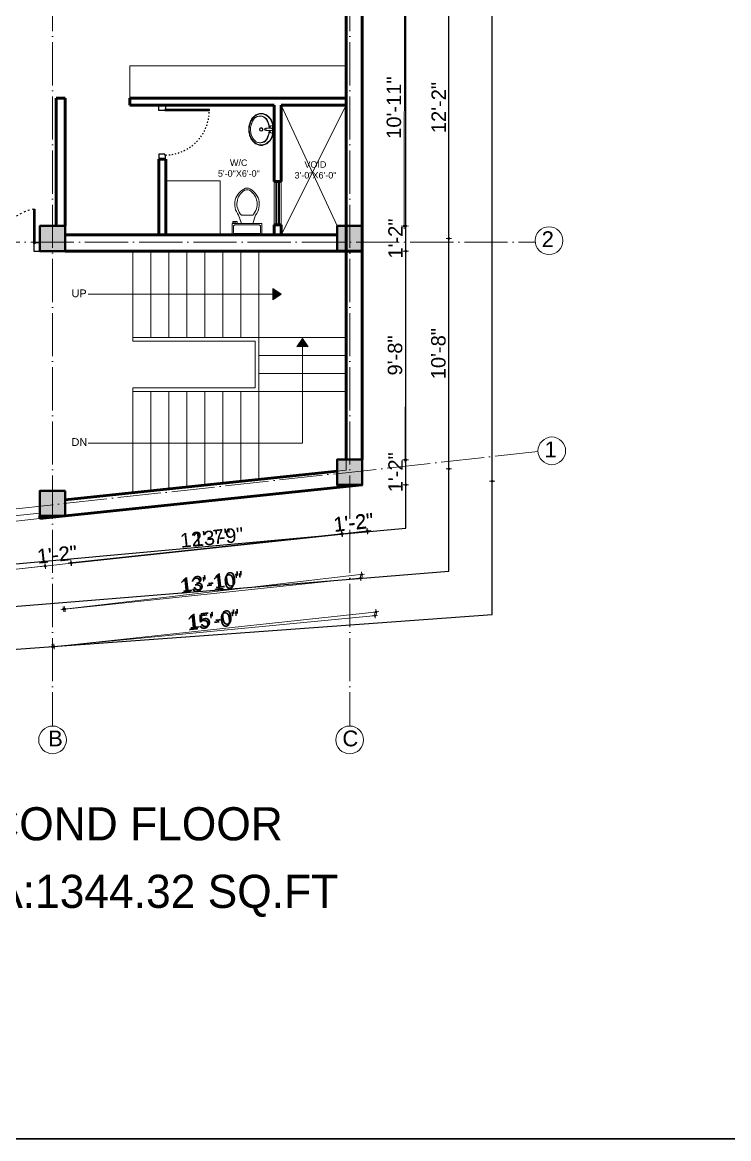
# Model space of a CAD drawing. Header units: inches. Extents: x -71 to 2682309, y -3332 to 801571.
# Drawn here: x 2651780 to 2652173, y 787083 to 787703 of the extents above; entities that cross this region are included whole.
import ezdxf

# ---------------------------------------------------------------- set-up
doc = ezdxf.new("R2010")
doc.units = ezdxf.units.IN
doc.header["$MEASUREMENT"] = 0
doc.header["$PDMODE"] = 99
for name, pattern in [('ACAD_ISO02W100', [15, 12, -3]), ('ACAD_ISO03W100', [30, 12, -18]), ('ACAD_ISO04W100', [30, 24, -3, 0, -3])]:
    doc.linetypes.add(name, pattern=pattern)
for name, color, linetype, lineweight in [('CENTER  LINE RA', 10, 'ACAD_ISO04W100', 18), ('CONC. OUTLINE RA', 150, 'Continuous', 40), ('DIM RA', 4, 'Continuous', 15), ('door', 170, 'Continuous', 25), ('DOOR-WIN RA', 3, 'Continuous', 20), ('dw', 104, 'Continuous', 18), ('ELE1 RA', 1, 'Continuous', 30), ('FIXTURES', 23, 'Continuous', 9), ('Furniture', 22, 'Continuous', 13), ('HAT', 253, 'Continuous', 13), ('Hatch', 254, 'Continuous', 9), ('HATCH RA', 8, 'Continuous', 9), ('STAIR PLAN AND ELEV RA', 124, 'Continuous', 20), ('TEXT RA', 254, 'Continuous', 20), ('WALL RA', 42, 'Continuous', 50)]:
    doc.layers.add(name, color=color, linetype=linetype, lineweight=lineweight)
doc.layers.add('HACTH', color=7, linetype='Continuous')
doc.layers.add('lettring', color=7, linetype='Continuous')
doc.styles.add('DIM 8', font='arial.ttf', dxfattribs={"height": 8})
doc.styles.add('RA 50 new', font='GOTHIC.TTF', dxfattribs={"height": 100})
doc.styles.get("Standard").update_dxf_attribs({"font": 'arial.ttf'})
doc.dimstyles.new('Copy of DIM 8', dxfattribs={"dimtxt": 8, "dimasz": 1, "dimexe": 6, "dimexo": 18, "dimgap": 1.6875, "dimtad": 1, "dimdec": 0, "dimzin": 3, "dimdsep": 46, "dimlunit": 4, "dimtxsty": 'DIM 8', "dimblk": 'dot 2', "dimcen": 0.09375, "dimse1": 1, "dimse2": 1, "dimclrd": 1, "dimclre": 1, "dimclrt": 256, "dimadec": 0, "dimazin": 0, "dimtfac": 0.75, "dimtdec": 0, "dimtix": 1, "dimtmove": 1, "dimatfit": 3, "dimldrblk": 'DOT', "dimfxl": 1, "dimtolj": 1, "dimtzin": 0, "dimlwd": 9, "dimlwe": 9, "dimarcsym": 0})

# ---------------------------------------------------------------- blocks, each defined once
blk = doc.blocks.new('COLUMN')
at = {"layer": 'HACTH', "lineweight": 30, "transparency": 33554541}
h = blk.add_hatch(color=256, dxfattribs=at)
h.dxf.hatch_style = 1
h.paths.add_polyline_path([(2659104.19, 784576.38), (2659090.19, 784576.38), (2659090.19, 784562.38), (2659104.19, 784562.38)])
at = {"layer": 'CONC. OUTLINE RA'}
blk.add_lwpolyline([(2659090.19, 784576.38), (2659104.19, 784576.38), (2659104.19, 784562.38), (2659090.19, 784562.38)], close=True, dxfattribs=at)
blk = doc.blocks.new('asdadas')
at = {"layer": 'door'}
for points in [[(-15507.35, 29030.58), (-15507.34, 29047.44), (-15507.84, 29047.44), (-15507.85, 29031.08)], [(-15471.35, 29030.58), (-15471.36, 29047.44), (-15470.86, 29047.44), (-15470.85, 29031.08)]]:
    blk.add_lwpolyline(points, dxfattribs=at)
for points in [[(-15510.35, 29027.08), (-15510.35, 29031.08), (-15507.85, 29031.08), (-15507.85, 29030.58), (-15507.35, 29030.58), (-15507.35, 29027.08)], [(-15468.35, 29027.08), (-15468.35, 29031.08), (-15470.85, 29031.08), (-15470.85, 29030.58), (-15471.35, 29030.58), (-15471.35, 29027.08)]]:
    blk.add_lwpolyline(points, close=True, dxfattribs=at)
at = {"layer": 'door', "linetype": 'ACAD_ISO03W100', "ltscale": 0.07}
for centre, start, end in [((-15511.1, 29025.99), 2.8678, 80.0616), ((-15467.6, 29025.99), 99.9384, 177.1322)]:
    blk.add_arc(centre, 21.78, start, end, dxfattribs=at)
blk = doc.blocks.new('d3')
at = {"layer": 'door'}
for p, q in [((2650907.25, 787542.3), (2650907.24, 787513.15)), ((2650907.82, 787542.3), (2650907.25, 787542.3)), ((2650907.81, 787512.58), (2650907.82, 787542.3)), ((2650904.38, 787508.58), (2650904.38, 787513.15)), ((2650904.38, 787513.15), (2650907.24, 787513.15)), ((2650907.24, 787513.15), (2650907.24, 787512.58)), ((2650907.24, 787512.58), (2650907.81, 787512.58)), ((2650907.81, 787512.58), (2650907.81, 787508.58)), ((2650937.52, 787512.58), (2650936.95, 787512.58)), ((2650936.95, 787512.58), (2650936.95, 787508.58)), ((2650940.38, 787513.15), (2650937.52, 787513.15)), ((2650937.52, 787513.15), (2650937.52, 787512.58)), ((2650940.38, 787508.58), (2650940.38, 787513.15)), ((2650907.81, 787508.58), (2650904.38, 787508.58)), ((2650936.95, 787508.58), (2650940.38, 787508.58))]:
    blk.add_line(p, q, dxfattribs=at)
at = {"layer": 'door', "linetype": 'ACAD_ISO03W100', "ltscale": 0.07}
blk.add_arc((2650907.81, 787512.57), 29.72, 1.11555, 89.97483, dxfattribs=at)
blk = doc.blocks.new('*U10')
at = {"color": 44}
for p, q in [((-0.41, -5.9, -10.38), (-0.41, -2.12, -10.38)), ((-0.31, -5.52, -10.38), (-0.41, -2.14, -10.38)), ((-0.41, -5.9, -10.38), (-0.41, -5.9, -10.38)), ((1.01, -5.52, -10.38), (1.11, -2.14, -10.38)), ((1.11, -5.9, -10.38), (1.11, -2.12, -10.38)), ((1.11, -5.9, -10.38), (1.11, -5.9, -10.38)), ((1.11, -5.9, -10.38), (1.11, -5.9, -10.38))]:
    blk.add_line(p, q, dxfattribs=at)
for radius in [1.21, 0.908]:
    blk.add_circle((0.35, -8.96, -10.38), radius, dxfattribs=at)
at = {"color": 161}
for centre, radius, start, end in [((-3.42, -9.63, -10.38), 5.33, 114.82292, 212.01848), ((-3.21, -9.87, -10.38), 5.33, 128.55055, 212.01848), ((4.16, -9.6, -10.38), 5.29, 322.8931, 65.40236), ((3.91, -9.87, -10.38), 5.33, 326.74782, 51.4515)]:
    blk.add_arc(centre, radius, start, end, dxfattribs=at)
at = {"color": 44}
for centre, start, end in [((-1.41, -2.12, -10.38), 87.44056, 256.48029), ((0.35, -2.12, -10.38), 358.28901, 181.71099), ((0.35, -5.9, -10.38), 180, 0), ((0.35, -5.14, -10.38), 210, 330), ((2.11, -2.12, -10.38), 283.51971, 92.55944)]:
    blk.add_arc(centre, 0.757, start, end, dxfattribs=at)
at = {"color": 130}
blk.add_ellipse((0.35, -8.96, -10.38), major_axis=(-10.42, 0), ratio=0.772596, dxfattribs=at)
at = {"color": 161}
for start_param, end_param in [(4.785065, 5.326358), (4.09842, 4.639713)]:
    blk.add_ellipse((0.35, -11.38, -10.38), major_axis=(-10.42, 0), ratio=0.772596, start_param=start_param, end_param=end_param, dxfattribs=at)
at = {"color": 44, "extrusion": (0, 0, -1)}
for start_param, end_param in [(4.782638, 4.899232), (4.525546, 4.64214)]:
    blk.add_ellipse((0.35, 5.06, -10.38), major_axis=(-10.42, 0), ratio=0.772596, start_param=start_param, end_param=end_param, dxfattribs=at)
at = {"color": 44}
blk.add_ellipse((0.35, -9.3, -10.38), major_axis=(-10.42, 0), ratio=0.772596, start_param=4.546083, end_param=4.878695, dxfattribs=at)
at = {"color": 5}
blk.add_open_spline([(-10.38, -8.96, -10.38), (-10.38, -9.22, -10.38), (-10.36, -9.49, -10.38), (-10.28, -10.16, -10.38), (-10.19, -10.56, -10.38), (-9.94, -11.36, -10.38), (-9.78, -11.74, -10.38), (-9.38, -12.5, -10.38), (-9.15, -12.86, -10.38), (-8.62, -13.56, -10.38), (-8.32, -13.89, -10.38), (-7.67, -14.52, -10.38), (-7.32, -14.82, -10.38), (-6.56, -15.37, -10.38), (-6.15, -15.62, -10.38), (-5.3, -16.08, -10.38), (-4.85, -16.28, -10.38), (-3.92, -16.63, -10.38), (-3.44, -16.79, -10.38), (-2.46, -17.03, -10.38), (-1.96, -17.13, -10.38), (-0.94, -17.26, -10.38), (-0.43, -17.3, -10.38), (0.61, -17.32, -10.38), (1.12, -17.3, -10.38), (2.15, -17.21, -10.38), (2.65, -17.13, -10.38), (3.65, -16.92, -10.38), (4.14, -16.79, -10.38), (5.09, -16.47, -10.38), (5.55, -16.28, -10.38), (6.43, -15.86, -10.38), (6.85, -15.62, -10.38), (7.64, -15.1, -10.38), (8.01, -14.82, -10.38), (8.7, -14.22, -10.38), (9.02, -13.9, -10.38), (9.59, -13.22, -10.38), (9.85, -12.87, -10.38), (10.29, -12.13, -10.38), (10.48, -11.75, -10.38), (10.78, -10.97, -10.38), (10.89, -10.57, -10.38), (11.04, -9.76, -10.38), (11.08, -9.35, -10.38), (11.08, -8.53, -10.38), (11.04, -8.12, -10.38), (10.88, -7.32, -10.38), (10.77, -6.92, -10.38), (10.46, -6.14, -10.38), (10.27, -5.76, -10.38), (9.83, -5.02, -10.38), (9.57, -4.67, -10.38), (9, -3.99, -10.38), (8.68, -3.67, -10.38), (7.98, -3.07, -10.38), (7.61, -2.79, -10.38), (6.81, -2.27, -10.38), (6.39, -2.04, -10.38), (5.51, -1.62, -10.38), (5.05, -1.43, -10.38), (4.1, -1.12, -10.38), (3.61, -0.99, -10.38), (2.61, -0.78, -10.38), (2.1, -0.7, -10.38), (1.08, -0.61, -10.38), (0.56, -0.59, -10.38), (-0.47, -0.62, -10.38), (-0.98, -0.66, -10.38), (-2, -0.79, -10.38), (-2.5, -0.89, -10.38), (-3.48, -1.14, -10.38), (-3.96, -1.3, -10.38), (-4.89, -1.65, -10.38), (-5.33, -1.86, -10.38), (-6.18, -2.32, -10.38), (-6.59, -2.57, -10.38), (-7.35, -3.12, -10.38), (-7.7, -3.42, -10.38), (-8.35, -4.05, -10.38), (-8.64, -4.38, -10.38), (-9.17, -5.08, -10.38), (-9.4, -5.45, -10.38), (-9.79, -6.2, -10.38), (-9.95, -6.59, -10.38), (-10.2, -7.39, -10.38), (-10.28, -7.79, -10.38), (-10.36, -8.45, -10.38), (-10.38, -8.7, -10.38), (-10.38, -8.96, -10.38)], degree=3, knots=[0, 0, 0, 0, 0.094207, 0.094207, 0.239418, 0.239418, 0.384628, 0.384628, 0.529839, 0.529839, 0.67505, 0.67505, 0.82026, 0.82026, 0.965471, 0.965471, 1.110681, 1.110681, 1.255892, 1.255892, 1.401103, 1.401103, 1.546313, 1.546313, 1.691524, 1.691524, 1.836735, 1.836735, 1.981945, 1.981945, 2.127156, 2.127156, 2.272367, 2.272367, 2.417577, 2.417577, 2.562788, 2.562788, 2.707999, 2.707999, 2.853209, 2.853209, 2.99842, 2.99842, 3.143631, 3.143631, 3.288841, 3.288841, 3.434052, 3.434052, 3.579262, 3.579262, 3.724473, 3.724473, 3.869684, 3.869684, 4.014894, 4.014894, 4.160105, 4.160105, 4.305316, 4.305316, 4.450526, 4.450526, 4.595737, 4.595737, 4.740948, 4.740948, 4.886158, 4.886158, 5.031369, 5.031369, 5.17658, 5.17658, 5.32179, 5.32179, 5.467001, 5.467001, 5.612212, 5.612212, 5.757422, 5.757422, 5.902633, 5.902633, 6.047843, 6.047843, 6.193054, 6.193054, 6.283185, 6.283185, 6.283185, 6.283185], dxfattribs=at)
at = {"color": 161}
for points, knots in [([(-0.41, -3.65, -10.38), (-0.84, -3.68, -10.38), (-1.26, -3.72, -10.38), (-2.2, -3.87, -10.38), (-2.7, -3.98, -10.38), (-3.68, -4.26, -10.38), (-4.15, -4.43, -10.38), (-5.06, -4.82, -10.38), (-5.5, -5.04, -10.38), (-6.12, -5.42, -10.38), (-6.33, -5.56, -10.38), (-6.53, -5.7, -10.38)], [4.7867387, 4.7867387, 4.7867387, 4.7867387, 4.9133806, 4.9133806, 5.0672044, 5.0672044, 5.2210282, 5.2210282, 5.3748519, 5.3748519, 5.456533, 5.456533, 5.456533, 5.456533]), ([(7.24, -5.7, -10.38), (7.18, -5.66, -10.38), (7.13, -5.62, -10.38), (6.68, -5.32, -10.38), (6.26, -5.08, -10.38), (5.39, -4.65, -10.38), (4.93, -4.46, -10.38), (3.97, -4.13, -10.38), (3.48, -4, -10.38), (2.47, -3.79, -10.38), (1.95, -3.72, -10.38), (1.33, -3.67, -10.38), (1.22, -3.66, -10.38), (1.11, -3.65, -10.38)], [3.9682662, 3.9682662, 3.9682662, 3.9682662, 3.9904379, 3.9904379, 4.1442617, 4.1442617, 4.2980855, 4.2980855, 4.4519092, 4.4519092, 4.605733, 4.605733, 4.6380393, 4.6380393, 4.6380393, 4.6380393]), ([(-7.94, -12.46, -10.38), (-7.84, -12.59, -10.38), (-7.73, -12.72, -10.38), (-7.35, -13.17, -10.38), (-7.04, -13.47, -10.38), (-6.35, -14.03, -10.38), (-5.98, -14.3, -10.38), (-5.18, -14.78, -10.38), (-4.75, -14.99, -10.38), (-3.86, -15.37, -10.38), (-3.39, -15.54, -10.38), (-2.42, -15.8, -10.38), (-1.92, -15.91, -10.38), (-0.9, -16.05, -10.38), (-0.39, -16.09, -10.38), (0.64, -16.11, -10.38), (1.16, -16.09, -10.38), (2.19, -15.98, -10.38), (2.69, -15.89, -10.38), (3.68, -15.66, -10.38), (4.16, -15.51, -10.38), (5.08, -15.17, -10.38), (5.52, -14.96, -10.38), (6.35, -14.51, -10.38), (6.74, -14.26, -10.38), (7.45, -13.72, -10.38), (7.78, -13.43, -10.38), (8.18, -13.01, -10.38), (8.28, -12.9, -10.38), (8.37, -12.79, -10.38)], [6.809687, 6.809687, 6.809687, 6.809687, 6.873941, 6.873941, 7.033467, 7.033467, 7.192993, 7.192993, 7.352519, 7.352519, 7.512044, 7.512044, 7.67157, 7.67157, 7.831096, 7.831096, 7.990622, 7.990622, 8.150148, 8.150148, 8.309673, 8.309673, 8.469199, 8.469199, 8.628725, 8.628725, 8.788251, 8.788251, 8.84358, 8.84358, 8.84358, 8.84358])]:
    blk.add_open_spline(points, degree=3, knots=knots, dxfattribs=at)
blk = doc.blocks.new('Toilet - top')
for p, q in [((9.5, -6), (9.5, -2)), ((-10, -8.5), (-8, -8.5)), ((-10, -9.5), (-10, -8.5)), ((-7, -9.5), (-10, -9.5)), ((-8, -8.5), (-8, -8)), ((-7, -8), (-7, -9.5)), ((-4, -8), (-6, -14)), ((4, -14), (-4, -14)), ((4, -8), (6, -14))]:
    blk.add_line(p, q)
blk.add_lwpolyline([(10.5, -8), (10.5, 0), (-10.5, 0), (-10.5, -8)], close=True)
for points in [[(-9.5, -2), (-9.5, -6)], [(8.5, -1), (-8.5, -1)], [(-8.5, -7), (8.5, -7)]]:
    blk.add_lwpolyline(points)
for centre, radius, start, end in [((-8.62, -1.88), 0.884, 81.8699, 188.1301), ((-8.62, -6.12), 0.884, 171.8699, 278.1301), ((8.62, -1.88), 0.884, 351.8699, 98.1301), ((8.62, -6.12), 0.884, 261.8699, 8.1301), ((3.52, -21.58), 12.17, 141.46911, 247.97143), ((4.2, -21.82), 11.33, 136.36773, 238.94682), ((-3.52, -21.58), 12.17, 292.02843, 38.53071), ((-4.2, -21.82), 11.33, 301.05301, 43.63209), ((0, -27.88), 4, 245.73182, 294.26817), ((0, -29), 4, 254.86053, 285.13947)]:
    blk.add_arc(centre, radius, start, end)
blk = doc.blocks.new('dot1')
at = {"layer": 'Hatch'}
h = blk.add_hatch(color=256, dxfattribs=at)
edge = h.paths.add_edge_path()
edge.add_arc((0, 0), 1, 0, 360)
for p, q in [((3, 0), (-3, 0)), ((0, 3), (0, -3))]:
    blk.add_line(p, q, dxfattribs=at)
blk.add_circle((0, 0), 1, dxfattribs=at)
blk = doc.blocks.new('dot 2')
at = {"layer": 'Hatch', "xscale": 0.5, "yscale": 0.5, "zscale": 0.5}
blk.add_blockref('dot1', (0, 0), dxfattribs=at)
blk = doc.blocks.new('*D104')
at = {"layer": 'Defpoints', "color": 0, "transparency": 16777216}
for p in [(2651969.08, 787445.89), (2651955.08, 787444.39), (2651971.86, 787419.94)]:
    blk.add_point(p, dxfattribs=at)
at = {"layer": 'lettring', "color": 1, "lineweight": 9, "transparency": 16777216}
for p, q in [((2651956.87, 787418.34), (2651955.87, 787418.23)), ((2651957.86, 787418.44), (2651971.86, 787419.94)), ((2651972.85, 787420.05), (2651973.85, 787420.16))]:
    blk.add_line(p, q, dxfattribs=at)
for p, rotation in [((2651971.86, 787419.94), 186.1155035683041), ((2651957.86, 787418.44), 6.115503568304108)]:
    blk.add_blockref('dot 2', p, dxfattribs=dict(at, rotation=rotation))
at = {"layer": 'lettring', "transparency": 16777216, "insert": (2651964.25, 787424.87), "char_height": 8, "attachment_point": 5, "rotation": 6.1155, "style": 'DIM 8'}
blk.add_mtext('\\A1;1\'-2"', dxfattribs=at)
blk = doc.blocks.new('_Dot')
at = {"color": 0, "linetype": 'ByBlock', "lineweight": -2}
blk.add_line((-0.5, 0), (-1, 0), dxfattribs=at)
at = {"color": 0, "linetype": 'ByBlock', "const_width": 0.5}
blk.add_lwpolyline([(-0.25, 0, 1), (0.25, 0, 1)], format="xyb", close=True, dxfattribs=at)
blk = doc.blocks.new('*D105')
at = {"layer": 'Defpoints', "color": 0, "transparency": 16777216}
for p in [(2651969.08, 787445.89), (2651804.63, 787428.59), (2651807.45, 787402.33)]:
    blk.add_point(p, dxfattribs=at)
at = {"layer": 'lettring', "color": 1, "lineweight": 9, "transparency": 16777216}
blk.add_line((2651970.87, 787419.84), (2651808.44, 787402.44), dxfattribs=at)
for p, rotation in [((2651971.86, 787419.94), 6.115503568304427), ((2651807.45, 787402.33), 186.1155035683044)]:
    blk.add_blockref('dot 2', p, dxfattribs=dict(at, rotation=rotation))
at = {"layer": 'lettring', "transparency": 16777216, "insert": (2651889.04, 787416.88), "char_height": 8, "attachment_point": 5, "rotation": 6.1155, "style": 'DIM 8'}
blk.add_mtext('\\A1;13\'-9"', dxfattribs=at)
blk = doc.blocks.new('*D100')
at = {"layer": 'Defpoints', "color": 0, "transparency": 16777216}
for p in [(2651790.08, 787428.59), (2651804.63, 787428.59), (2651793.06, 787400.79)]:
    blk.add_point(p, dxfattribs=at)
at = {"layer": 'lettring', "color": 1, "lineweight": 9, "transparency": 16777216}
for p, q in [((2651807.45, 787402.33), (2651793.06, 787400.79)), ((2651808.44, 787402.44), (2651809.43, 787402.54)), ((2651792.06, 787400.68), (2651791.07, 787400.57))]:
    blk.add_line(p, q, dxfattribs=at)
for p, rotation in [((2651793.06, 787400.79), 6.115503568304392), ((2651807.45, 787402.33), 186.1155035683044)]:
    blk.add_blockref('dot 2', p, dxfattribs=dict(at, rotation=rotation))
at = {"layer": 'lettring', "transparency": 16777216, "insert": (2651799.64, 787407.23), "char_height": 8, "attachment_point": 5, "rotation": 6.1155, "style": 'DIM 8'}
blk.add_mtext('\\A1;1\'-2"', dxfattribs=at)
blk = doc.blocks.new('*D101')
at = {"layer": 'Defpoints', "color": 0, "transparency": 16777216}
for p in [(2651790.08, 787428.59), (2651640.66, 787411.46), (2651643.52, 787384.76)]:
    blk.add_point(p, dxfattribs=at)
at = {"layer": 'lettring', "color": 1, "lineweight": 9, "transparency": 16777216}
blk.add_line((2651792.06, 787400.68), (2651644.51, 787384.87), dxfattribs=at)
for p, rotation in [((2651793.06, 787400.79), 6.115503568304427), ((2651643.52, 787384.76), 186.1155035683044)]:
    blk.add_blockref('dot 2', p, dxfattribs=dict(at, rotation=rotation))
at = {"layer": 'lettring', "transparency": 16777216, "insert": (2651717.67, 787398.52), "char_height": 8, "attachment_point": 5, "rotation": 6.1155, "style": 'DIM 8'}
blk.add_mtext('\\A1;12\'-6"', dxfattribs=at)
blk = doc.blocks.new('*D103')
at = {"layer": 'Defpoints', "color": 0, "transparency": 16777216}
for p in [(2651969.17, 787445.9), (2651790.08, 787428.59), (2651797.1, 787355.92)]:
    blk.add_point(p, dxfattribs=at)
at = {"layer": 'lettring', "color": 1, "lineweight": 9, "transparency": 16777216}
blk.add_line((2651975.2, 787373.13), (2651798.1, 787356.01), dxfattribs=at)
for p, rotation in [((2651976.2, 787373.23), 5.519989199536068), ((2651797.1, 787355.92), 185.5199891995361)]:
    blk.add_blockref('dot 2', p, dxfattribs=dict(at, rotation=rotation))
at = {"layer": 'lettring', "transparency": 16777216, "insert": (2651886.1, 787370.32), "char_height": 8, "attachment_point": 5, "rotation": 5.51999, "style": 'DIM 8'}
blk.add_mtext('\\A1;15\'-0"', dxfattribs=at)
blk = doc.blocks.new('*D167')
at = {"layer": 'Defpoints', "color": 0, "transparency": 16777216}
for p in [(2651647.28, 787582.77), (2651592.75, 787435.6), (2651797.17, 787435.6)]:
    blk.add_point(p, dxfattribs=at)
at = {"layer": 'lettring', "color": 1, "lineweight": 9, "transparency": 16777216}
blk.add_line((2651592.75, 787581.77), (2651592.75, 787436.6), dxfattribs=at)
for p, rotation in [((2651592.75, 787582.77), 90), ((2651592.75, 787435.6), 270)]:
    blk.add_blockref('dot 2', p, dxfattribs=dict(at, rotation=rotation))
at = {"layer": 'lettring', "transparency": 16777216, "insert": (2651586.98, 787509.18), "char_height": 8, "attachment_point": 5, "rotation": 90, "style": 'DIM 8'}
blk.add_mtext('\\A1;12\'-3"', dxfattribs=at)
blk = doc.blocks.new('*D151')
at = {"layer": 'Defpoints', "color": 0, "transparency": 16777216}
for p in [(2651969, 787446.23), (2651955, 787444.59), (2651972.03, 787420.31)]:
    blk.add_point(p, dxfattribs=at)
at = {"layer": 'lettring', "color": 1, "lineweight": 9, "transparency": 16777216}
for p, q in [((2651973.02, 787420.43), (2651974.01, 787420.54)), ((2651957.03, 787418.56), (2651956.04, 787418.44)), ((2651958.03, 787418.67), (2651972.03, 787420.31))]:
    blk.add_line(p, q, dxfattribs=at)
for p, rotation in [((2651972.03, 787420.31), 186.6712489025726), ((2651958.03, 787418.67), 6.671248902572531)]:
    blk.add_blockref('dot 2', p, dxfattribs=dict(at, rotation=rotation))
at = {"layer": 'lettring', "transparency": 16777216, "insert": (2651964.36, 787425.16), "char_height": 8, "attachment_point": 5, "rotation": 6.67125, "style": 'DIM 8'}
blk.add_mtext('\\A1;1\'-2"', dxfattribs=at)
blk = doc.blocks.new('*D152')
at = {"layer": 'Defpoints', "color": 0, "transparency": 16777216}
for p in [(2651955.08, 787446.25), (2651804.73, 787428.6), (2651807.51, 787402.66)]:
    blk.add_point(p, dxfattribs=at)
at = {"layer": 'lettring', "color": 1, "lineweight": 9, "transparency": 16777216}
blk.add_line((2651957.03, 787418.68), (2651808.5, 787402.76), dxfattribs=at)
for p, rotation in [((2651958.02, 787418.78), 6.115503568304427), ((2651807.51, 787402.66), 186.1155035683044)]:
    blk.add_blockref('dot 2', p, dxfattribs=dict(at, rotation=rotation))
at = {"layer": 'lettring', "transparency": 16777216, "insert": (2651882.16, 787416.39), "char_height": 8, "attachment_point": 5, "rotation": 6.1155, "style": 'DIM 8'}
blk.add_mtext('\\A1;12\'-7"', dxfattribs=at)
blk = doc.blocks.new('*D161')
at = {"layer": 'Defpoints', "color": 0, "transparency": 16777216}
for p in [(2651790.17, 787428.6), (2651804.73, 787428.6), (2651793.15, 787400.8)]:
    blk.add_point(p, dxfattribs=at)
at = {"layer": 'lettring', "color": 1, "lineweight": 9, "transparency": 16777216}
for p, q in [((2651807.54, 787402.34), (2651793.15, 787400.8)), ((2651808.53, 787402.45), (2651809.53, 787402.55)), ((2651792.16, 787400.69), (2651791.17, 787400.58))]:
    blk.add_line(p, q, dxfattribs=at)
for p, rotation in [((2651793.15, 787400.8), 6.115503568304441), ((2651807.54, 787402.34), 186.1155035683044)]:
    blk.add_blockref('dot 2', p, dxfattribs=dict(at, rotation=rotation))
at = {"layer": 'lettring', "transparency": 16777216, "insert": (2651799.74, 787407.24), "char_height": 8, "attachment_point": 5, "rotation": 6.1155, "style": 'DIM 8'}
blk.add_mtext('\\A1;1\'-2"', dxfattribs=at)
blk = doc.blocks.new('*D162')
at = {"layer": 'Defpoints', "color": 0, "transparency": 16777216}
for p in [(2651790.17, 787428.6), (2651640.75, 787411.47), (2651643.61, 787384.77)]:
    blk.add_point(p, dxfattribs=at)
at = {"layer": 'lettring', "color": 1, "lineweight": 9, "transparency": 16777216}
blk.add_line((2651792.16, 787400.69), (2651644.61, 787384.88), dxfattribs=at)
for p, rotation in [((2651793.15, 787400.8), 6.115503568304427), ((2651643.61, 787384.77), 186.1155035683044)]:
    blk.add_blockref('dot 2', p, dxfattribs=dict(at, rotation=rotation))
at = {"layer": 'lettring', "transparency": 16777216, "insert": (2651717.77, 787398.53), "char_height": 8, "attachment_point": 5, "rotation": 6.1155, "style": 'DIM 8'}
blk.add_mtext('\\A1;12\'-6"', dxfattribs=at)
blk = doc.blocks.new('*D164')
at = {"layer": 'Defpoints', "color": 0, "transparency": 16777216}
for p in [(2651969.08, 787447.89), (2651790.17, 787428.6), (2651798, 787356.01)]:
    blk.add_point(p, dxfattribs=at)
at = {"layer": 'lettring', "color": 1, "lineweight": 9, "transparency": 16777216}
blk.add_line((2651975.91, 787375.19), (2651799, 787356.12), dxfattribs=at)
for p, rotation in [((2651976.91, 787375.3), 6.153370247339369), ((2651798, 787356.01), 186.1533702473394)]:
    blk.add_blockref('dot 2', p, dxfattribs=dict(at, rotation=rotation))
at = {"layer": 'lettring', "transparency": 16777216, "insert": (2651886.83, 787371.39), "char_height": 8, "attachment_point": 5, "rotation": 6.15337, "style": 'DIM 8'}
blk.add_mtext('\\A1;15\'-0"', dxfattribs=at)
blk = doc.blocks.new('*D179')
at = {"layer": 'Defpoints', "color": 0, "transparency": 16777216}
for p in [(2651969.17, 787721.27), (2651969.17, 787589.77), (2651992.42, 787589.72)]:
    blk.add_point(p, dxfattribs=at)
at = {"layer": 'lettring', "color": 1, "lineweight": 9, "transparency": 16777216}
blk.add_line((2651992.67, 787720.22), (2651992.42, 787590.72), dxfattribs=at)
for p, rotation in [((2651992.67, 787721.22), 89.88930114168615), ((2651992.42, 787589.72), 269.8893011416861)]:
    blk.add_blockref('dot 2', p, dxfattribs=dict(at, rotation=rotation))
at = {"layer": 'lettring', "transparency": 16777216, "insert": (2651986.77, 787655.48), "char_height": 8, "attachment_point": 5, "rotation": 89.8893, "style": 'DIM 8'}
blk.add_mtext('\\A1;10\'-11"', dxfattribs=at)
blk = doc.blocks.new('*D158')
at = {"layer": 'Defpoints', "color": 0, "transparency": 16777216}
for p in [(2651970.06, 787589.77), (2651970.06, 787575.77), (2651993.28, 787575.72)]:
    blk.add_point(p, dxfattribs=at)
at = {"layer": 'lettring', "color": 1, "lineweight": 9, "transparency": 16777216}
for p, q in [((2651993.31, 787589.72), (2651993.28, 787575.72)), ((2651993.31, 787590.72), (2651993.31, 787591.72)), ((2651993.28, 787574.72), (2651993.27, 787573.72))]:
    blk.add_line(p, q, dxfattribs=at)
for p, rotation in [((2651993.31, 787589.72), 269.8893011416861), ((2651993.28, 787575.72), 89.88930114168616)]:
    blk.add_blockref('dot 2', p, dxfattribs=dict(at, rotation=rotation))
at = {"layer": 'lettring', "transparency": 16777216, "insert": (2651987.59, 787582.73), "char_height": 8, "attachment_point": 5, "rotation": 89.8893, "style": 'DIM 8'}
blk.add_mtext('\\A1;1\'-2"', dxfattribs=at)
blk = doc.blocks.new('*D159')
at = {"layer": 'Defpoints', "color": 0, "transparency": 16777216}
for p in [(2651970.28, 787575.76), (2651970.28, 787459.89), (2651993.05, 787459.85)]:
    blk.add_point(p, dxfattribs=at)
at = {"layer": 'lettring', "color": 1, "lineweight": 9, "transparency": 16777216}
blk.add_line((2651993.28, 787574.72), (2651993.06, 787460.85), dxfattribs=at)
for p, rotation in [((2651993.28, 787575.72), 89.88930114168615), ((2651993.05, 787459.85), 269.8893011416861)]:
    blk.add_blockref('dot 2', p, dxfattribs=dict(at, rotation=rotation))
at = {"layer": 'lettring', "transparency": 16777216, "insert": (2651987.39, 787517.8), "char_height": 8, "attachment_point": 5, "rotation": 89.8893, "style": 'DIM 8'}
blk.add_mtext('\\A1;9\'-8"', dxfattribs=at)
blk = doc.blocks.new('*D160')
at = {"layer": 'Defpoints', "color": 0, "transparency": 16777216}
for p in [(2651970.36, 787459.9), (2651970.45, 787445.91), (2651993.32, 787445.86)]:
    blk.add_point(p, dxfattribs=at)
at = {"layer": 'lettring', "color": 1, "lineweight": 9, "transparency": 16777216}
for p, q in [((2651993.35, 787459.85), (2651993.32, 787445.86)), ((2651993.35, 787460.85), (2651993.35, 787461.85)), ((2651993.32, 787444.86), (2651993.32, 787443.86))]:
    blk.add_line(p, q, dxfattribs=at)
for p, rotation in [((2651993.35, 787459.85), 269.8893011416861), ((2651993.32, 787445.86), 89.88930114168616)]:
    blk.add_blockref('dot 2', p, dxfattribs=dict(at, rotation=rotation))
at = {"layer": 'lettring', "transparency": 16777216, "insert": (2651987.63, 787452.87), "char_height": 8, "attachment_point": 5, "rotation": 89.8893, "style": 'DIM 8'}
blk.add_mtext('\\A1;1\'-2"', dxfattribs=at)
blk = doc.blocks.new('*D174')
at = {"layer": 'Defpoints', "color": 0, "transparency": 16777216}
for p in [(2651962.17, 787582.77), (2652017.28, 787582.73), (2651962.08, 787454.89)]:
    blk.add_point(p, dxfattribs=at)
at = {"layer": 'lettring', "color": 1, "lineweight": 9, "transparency": 16777216}
blk.add_line((2652017.18, 787455.85), (2652017.28, 787581.73), dxfattribs=at)
for p, rotation in [((2652017.28, 787582.73), 89.95733400607892), ((2652017.18, 787454.85), 269.957334006079)]:
    blk.add_blockref('dot 2', p, dxfattribs=dict(at, rotation=rotation))
at = {"layer": 'lettring', "transparency": 16777216, "insert": (2652011.46, 787518.79), "char_height": 8, "attachment_point": 5, "rotation": 89.95733, "style": 'DIM 8'}
blk.add_mtext('\\A1;10\'-8"', dxfattribs=at)
blk = doc.blocks.new('*D184')
at = {"layer": 'Defpoints', "color": 0, "transparency": 16777216}
for p in [(2651969.06, 788034.24), (2651968.97, 787447.89), (2652041.28, 787447.89)]:
    blk.add_point(p, dxfattribs=at)
at = {"layer": 'lettring', "color": 1, "lineweight": 9, "transparency": 16777216}
blk.add_line((2652041.28, 788033.24), (2652041.28, 787448.89), dxfattribs=at)
for p, rotation in [((2652041.28, 788034.24), 90), ((2652041.28, 787447.89), 270)]:
    blk.add_blockref('dot 2', p, dxfattribs=dict(at, rotation=rotation))
at = {"layer": 'lettring', "transparency": 16777216, "insert": (2652035.51, 787741.06), "char_height": 8, "attachment_point": 5, "rotation": 90, "style": 'DIM 8'}
blk.add_mtext('\\A1;48\'-10"', dxfattribs=at)
blk = doc.blocks.new('GRID')
at = {"layer": 'CENTER  LINE RA'}
for p, q in [((2650542.03, 788203.56), (2650542.03, 787311.89)), ((2650707.03, 788203.56), (2650707.03, 787311.89)), ((2650289.13, 787580.77), (2650810.03, 787580.77)), ((2650811.57, 787464.36), (2650289.12, 787407.09))]:
    blk.add_line(p, q, dxfattribs=at)
at = {"layer": 'DOOR-WIN RA'}
for centre in [(2650817.68, 787581.59), (2650819.25, 787464.8), (2650542.03, 787304.2), (2650707.03, 787304.2)]:
    blk.add_circle(centre, 7.69, dxfattribs=at)
at = {"layer": 'TEXT RA', "char_height": 8.76, "attachment_point": 1}
for s, insert in [('2', (2650813.62, 787586.77)), ('1', (2650815.19, 787469.98)), ('B', (2650539.57, 787309.38)), ('C', (2650702.97, 787309.38))]:
    blk.add_mtext_dynamic_manual_height_columns(s, width=8.7644, gutter_width=43.82, heights=[0], dxfattribs=dict(at, insert=insert))

msp = doc.modelspace()

# ---------------------------------------------------------------- hatches: boundary and pattern name
at = {"layer": 'HATCH RA', "transparency": 33554687}
h = msp.add_hatch(color=256, dxfattribs=at)
h.dxf.hatch_style = 1
h.paths.add_polyline_path([(2651924.14, 787551.77), (2651919.51, 787548.63), (2651919.51, 787551.77), (2651919.51, 787554.91)])
h = msp.add_hatch(color=256, dxfattribs=at)
h.dxf.hatch_style = 1
h.paths.add_polyline_path([(2651924.14, 787551.77), (2651919.51, 787554.91), (2651919.51, 787551.77), (2651919.51, 787548.63)])
h = msp.add_hatch(color=256, dxfattribs=at)
h.dxf.hatch_style = 1
h.paths.add_polyline_path([(2651935.96, 787527.18), (2651939.1, 787522.55), (2651935.96, 787522.55), (2651932.82, 787522.55)])
h = msp.add_hatch(color=256, dxfattribs=at)
h.dxf.hatch_style = 1
h.paths.add_polyline_path([(2651935.96, 787527.18), (2651932.82, 787522.55), (2651935.96, 787522.55), (2651939.1, 787522.55)])

# ---------------------------------------------------------------- linework, layer by layer
at = {"linetype": 'ACAD_ISO02W100'}
msp.add_line((2651969.17, 787575.77), (2651955.17, 787575.77), dxfattribs=at)
at = {"color": 244, "lineweight": 30, "true_color": 0x991b1e}
msp.add_lwpolyline([(2650132.1, 788399.71), (2653507.01, 788399.71), (2653507.01, 787082.62), (2650132.1, 787082.62)], close=True, dxfattribs=at)
at = {"layer": 'Defpoints'}
for points in [[(2651568.75, 787339.47), (2652041.28, 787373.9), (2652041.28, 788176.27), (2651568.75, 788176.27)], [(2651592.75, 787363.47), (2652017.28, 787397.9), (2652017.28, 788152.27), (2651592.75, 788152.27)], [(2651616.75, 787387.47), (2651993.28, 787421.9), (2651993.28, 788128.27), (2651616.75, 788128.27)]]:
    msp.add_lwpolyline(points, close=True, dxfattribs=at)
at = {"layer": 'DIM RA'}
for p, q in [((2651920.17, 787590.38), (2651920.17, 787614.38)), ((2651921.67, 787614.38), (2651921.67, 787590.38)), ((2651922.67, 787614.38), (2651922.67, 787590.38)), ((2651924.17, 787614.38), (2651924.17, 787590.38))]:
    msp.add_line(p, q, dxfattribs=at)
at = {"layer": 'DOOR-WIN RA'}
for p, q in [((2651960.17, 787678.77), (2651960.17, 787660.77)), ((2651920.17, 787590.38), (2651920.17, 787614.38)), ((2651921.17, 787614.38), (2651921.17, 787590.38)), ((2651923.17, 787614.38), (2651923.17, 787590.38)), ((2651924.17, 787590.38), (2651924.17, 787614.38))]:
    msp.add_line(p, q, dxfattribs=at)
at = {"layer": 'Furniture'}
for p in [(2651960.17, 787678.77), (2651840.17, 787660.77)]:
    msp.add_line(p, (2651840.17, 787678.77), dxfattribs=at)
at = {"layer": 'HATCH RA'}
for p, q in [((2651924.17, 787584.77), (2651960.17, 787656.77)), ((2651924.17, 787656.77), (2651955.17, 787589.77)), ((2651890.17, 787614.77), (2651860.17, 787614.77)), ((2651890.17, 787614.77), (2651890.17, 787584.77)), ((2651969.2, 787602.77), (2651969.17, 787602.77)), ((2651816.96, 787551.77), (2651919.51, 787551.77)), ((2651919.51, 787551.77), (2651919.51, 787554.91)), ((2651919.51, 787554.91), (2651924.14, 787551.77)), ((2651919.51, 787551.77), (2651919.51, 787554.91)), ((2651919.51, 787554.91), (2651924.14, 787551.77)), ((2651919.51, 787551.77), (2651919.51, 787548.63)), ((2651919.51, 787548.63), (2651924.14, 787551.77)), ((2651919.51, 787551.77), (2651919.51, 787548.63)), ((2651919.51, 787548.63), (2651924.14, 787551.77)), ((2651932.82, 787522.55), (2651935.96, 787527.18)), ((2651932.82, 787522.55), (2651935.96, 787527.18)), ((2651939.1, 787522.55), (2651935.96, 787527.18)), ((2651939.1, 787522.55), (2651935.96, 787527.18)), ((2651935.96, 787522.55), (2651935.96, 787525.69)), ((2651935.96, 787522.55), (2651935.96, 787525.69)), ((2651935.96, 787522.55), (2651935.96, 787519.41)), ((2651935.96, 787522.55), (2651935.96, 787519.41)), ((2651935.96, 787469.15), (2651935.96, 787522.55)), ((2651816.96, 787469.15), (2651935.96, 787469.15))]:
    msp.add_line(p, q, dxfattribs=at)
at = {"layer": 'STAIR PLAN AND ELEV RA'}
for p, q in [((2651828.17, 787575.77), (2651960.17, 787575.77)), ((2651838.17, 787575.77), (2651960.17, 787575.77)), ((2651841.74, 787525.77), (2651841.74, 787575.77)), ((2651851.74, 787527.77), (2651851.74, 787575.77)), ((2651861.74, 787527.77), (2651861.74, 787575.77)), ((2651871.74, 787527.77), (2651871.74, 787575.77)), ((2651881.74, 787527.77), (2651881.74, 787575.77)), ((2651891.74, 787527.77), (2651891.74, 787575.77)), ((2651901.74, 787527.77), (2651901.74, 787575.77)), ((2651911.74, 787497.77), (2651911.74, 787575.77)), ((2651960.17, 787575.77), (2651960.17, 787533.77)), ((2651960.17, 787454), (2651960.17, 787567.77)), ((2651911.74, 787527.77), (2651841.74, 787527.77)), ((2651911.74, 787527.77), (2651960.17, 787527.77)), ((2651909.74, 787525.77), (2651841.74, 787525.77)), ((2651909.74, 787499.77), (2651909.74, 787525.77)), ((2651960.17, 787525.77), (2651960.17, 787483.77)), ((2651911.74, 787517.77), (2651960.17, 787517.77)), ((2651911.74, 787507.77), (2651960.17, 787507.77)), ((2651841.74, 787441.59), (2651841.74, 787499.77)), ((2651909.74, 787499.77), (2651841.74, 787499.77)), ((2651911.74, 787497.77), (2651841.74, 787497.77)), ((2651851.74, 787442.64), (2651851.74, 787497.77)), ((2651861.74, 787443.68), (2651861.74, 787497.77)), ((2651871.74, 787444.73), (2651871.74, 787497.77)), ((2651881.74, 787445.78), (2651881.74, 787497.77)), ((2651891.74, 787446.83), (2651891.74, 787497.77)), ((2651901.74, 787447.88), (2651901.74, 787497.77)), ((2651911.74, 787448.93), (2651911.74, 787497.77)), ((2651911.74, 787497.77), (2651960.17, 787497.77)), ((2651826.07, 787439.95), (2651960.17, 787454)), ((2651790.17, 787427.13), (2651742.17, 787422.1)), ((2651790.17, 787430.15), (2651745.17, 787425.43))]:
    msp.add_line(p, q, dxfattribs=at)
at = {"layer": 'WALL RA'}
for p, q in [((2651969.17, 788030.24), (2651969.17, 787551.74)), ((2651960.17, 787721.27), (2651960.17, 787565.74)), ((2651804.17, 787660.77), (2651799.17, 787660.77)), ((2651799.17, 787589.77), (2651799.17, 787660.77)), ((2651804.17, 787589.77), (2651804.17, 787660.77)), ((2651960.17, 787660.77), (2651840.17, 787660.77)), ((2651840.17, 787660.77), (2651840.17, 787656.77)), ((2651920.17, 787656.77), (2651840.17, 787656.77)), ((2651920.17, 787656.77), (2651920.17, 787614.38)), ((2651924.17, 787656.77), (2651924.17, 787614.38)), ((2651924.17, 787656.77), (2651960.17, 787656.77)), ((2651856.17, 787626.77), (2651856.17, 787584.77)), ((2651856.17, 787626.77), (2651860.17, 787626.77)), ((2651860.17, 787626.77), (2651860.17, 787584.77)), ((2651920.17, 787614.38), (2651924.17, 787614.38)), ((2651920.17, 787590.38), (2651924.17, 787590.38)), ((2651920.17, 787590.38), (2651920.17, 787584.77)), ((2651924.17, 787590.38), (2651924.17, 787584.77)), ((2651955.17, 787584.77), (2651804.17, 787584.77)), ((2651955.17, 787575.77), (2651804.17, 787575.77)), ((2651969.17, 787575.77), (2651955.17, 787575.77)), ((2651960.17, 787567.77), (2651960.17, 787459.9)), ((2651969.17, 787567.77), (2651969.17, 787459.9)), ((2651955.17, 787453.48), (2651804.17, 787437.65)), ((2651969.17, 787445.9), (2651790.17, 787427.13)), ((2651790.17, 787427.13), (2651790.17, 787428.6))]:
    msp.add_line(p, q, dxfattribs=at)

# ---------------------------------------------------------------- block references
at = {"layer": 'DIM RA'}
msp.add_blockref('GRID', (1255.15, 0), dxfattribs=at)
at = {"layer": 'dw', "xscale": 1.142857142840512, "yscale": 1.142857142840512, "zscale": 1.142857142840512}
msp.add_blockref('asdadas', (2669468.29, 754401.97), dxfattribs=at)
at = {"layer": 'ELE1 RA', "xscale": 0.8333333333333334, "yscale": 0.8333333333333334, "zscale": 0.8333333333333334, "rotation": 270}
msp.add_blockref('d3', (1995599.02, 2996743.75), dxfattribs=at)
at = {"layer": 'FIXTURES', "ltscale": 10, "xscale": -0.7878795504242573, "yscale": 0.7878795504242573, "zscale": 0.7878795504242573, "rotation": 180}
msp.add_blockref('Toilet - top', (2651905.17, 787584.77), dxfattribs=at)
at = {"layer": 'HAT', "xscale": -0.8283167753061123, "yscale": 0.8283167753061123, "zscale": 0.8283167753061123, "rotation": 270}
msp.add_blockref('*U10', (2651920.46, 787643.09, 8.6), dxfattribs=at)
at = {"layer": 'HATCH RA', "lineweight": 30, "rotation": 270}
for p in [(1867227.8, 3446679.96), (1867392.8, 3446679.96), (1867392.8, 3446550.09), (1867227.8, 3446532.79)]:
    msp.add_blockref('COLUMN', p, dxfattribs=at)

# ---------------------------------------------------------------- texts
at = {"layer": 'TEXT RA'}
for s, p in [('UP', (2651807.74, 787550.14)), ('DN', (2651807.74, 787467.53))]:
    msp.add_text(s, height=4.312, dxfattribs=at).set_placement(p)
at = {"layer": 'TEXT RA', "char_height": 3.5842, "attachment_point": 1}
for s, insert in [('\\pi11.16678;W/C \\P\\pi4.48492;5\'-0"X6\'-0"', (2651884.51, 787626.67)), ('\\pi9.92723;VOID\\P\\pi4.48614;3\'-0"X6\'-0"', (2651927.08, 787625.68))]:
    msp.add_mtext_dynamic_manual_height_columns(s, width=31.8075, gutter_width=17.92, heights=[0], dxfattribs=dict(at, insert=insert))
at = {"layer": 'TEXT RA', "char_height": 18.4098, "attachment_point": 1, "style": 'RA 50 new'}
for s, width, insert in [('SECOND FLOOR ', 347.7777, (2651728.07, 787266.78)), ('AREA:1344.32 SQ.FT ', 372.5031, (2651713.61, 787229.25))]:
    msp.add_mtext_dynamic_manual_height_columns(s, width=width, gutter_width=0.523, heights=[0], dxfattribs=dict(at, insert=insert))

# ---------------------------------------------------------------- dimensions: what is measured, and where the dimension line sits
at = {"layer": 'lettring'}
for base, p1, p2, angle, picture, middle in [((2652041.28, 787447.89), (2651969.06, 788034.24), (2651968.97, 787447.89), 90, '*D184', (2652035.51, 787741.06)), ((2651992.42, 787589.72), (2651969.17, 787721.27), (2651969.17, 787589.77), 89.8893, '*D179', (2651986.77, 787655.48)), ((2651993.28, 787575.72), (2651970.06, 787589.77), (2651970.06, 787575.77), 89.8893, '*D158', (2651987.59, 787582.73)), ((2651592.75, 787435.6), (2651647.28, 787582.77), (2651797.17, 787435.6), 90, '*D167', (2651586.98, 787509.18)), ((2651993.05, 787459.85), (2651970.28, 787575.76), (2651970.28, 787459.89), 89.8893, '*D159', (2651987.39, 787517.8)), ((2651993.32, 787445.86), (2651970.36, 787459.9), (2651970.45, 787445.91), 89.8893, '*D160', (2651987.63, 787452.87)), ((2651807.45, 787402.33), (2651969.08, 787445.89), (2651804.63, 787428.59), 186.1155, '*D105', (2651889.04, 787416.88)), ((2651807.51, 787402.66), (2651955.08, 787446.25), (2651804.73, 787428.6), 186.1155, '*D152', (2651882.16, 787416.39)), ((2651643.52, 787384.76), (2651790.08, 787428.59), (2651640.66, 787411.46), 186.1155, '*D101', (2651717.67, 787398.52)), ((2651643.61, 787384.77), (2651790.17, 787428.6), (2651640.75, 787411.47), 186.1155, '*D162', (2651717.77, 787398.53)), ((2651793.06, 787400.79), (2651804.63, 787428.59), (2651790.08, 787428.59), 186.1155, '*D100', (2651799.64, 787407.23)), ((2651793.15, 787400.8), (2651804.73, 787428.6), (2651790.17, 787428.6), 186.1155, '*D161', (2651799.74, 787407.24))]:
    dim = msp.add_linear_dim(base=base, p1=p1, p2=p2, angle=angle, dimstyle='Copy of DIM 8', dxfattribs=at)
    dim.commit()
    dim.dimension.update_dxf_attribs({"geometry": picture, "text_midpoint": middle})
msp.add_linear_dim(base=(2652017.27824331, 787728.26792078), p1=(2651962.17497382, 787582.76792078), p2=(2651962.17497382, 787728.26792078), angle=90, dimstyle='Copy of DIM 8', dxfattribs=at).render()
for p1, p2, distance, picture, middle in [((2651962.08, 787454.89), (2651962.17, 787582.77), -55.1, '*D174', (2652011.46, 787518.79)), ((2651969.17, 787445.9), (2651790.08, 787428.59), 73.01, '*D103', (2651886.1, 787370.32)), ((2651969.08, 787447.89), (2651790.17, 787428.6), 73.01, '*D164', (2651886.83, 787371.39)), ((2651955.08, 787444.39), (2651969.08, 787445.89), -26.09, '*D104', (2651964.25, 787424.87)), ((2651955, 787444.59), (2651969, 787446.23), -26.09, '*D151', (2651964.36, 787425.16))]:
    dim = msp.add_aligned_dim(p1=p1, p2=p2, distance=distance, dimstyle='Copy of DIM 8', dxfattribs=at)
    dim.commit()
    dim.dimension.update_dxf_attribs({"geometry": picture, "text_midpoint": middle})
for p1, p2 in [((2651797.08, 787435.59), (2651962.08, 787452.89)), ((2651797.17, 787435.6), (2651962.08, 787454.89))]:
    msp.add_aligned_dim(p1=p1, p2=p2, distance=-59.14, dimstyle='Copy of DIM 8', dxfattribs=at).render()

doc.saveas('drawing.dxf')
